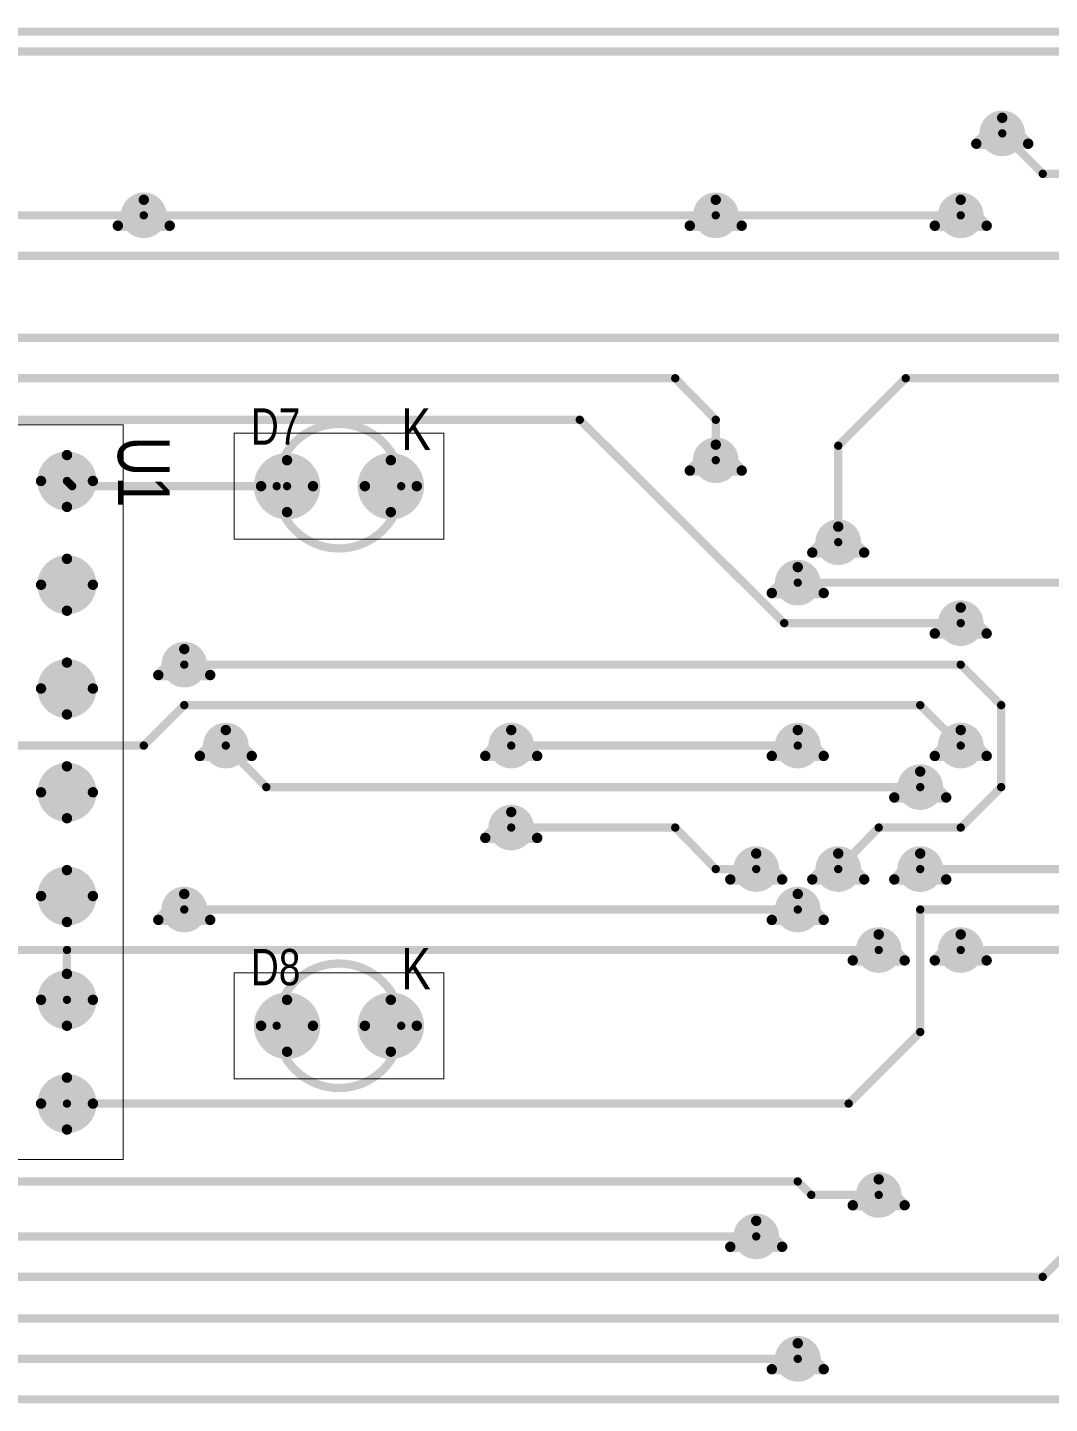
# Model space of a CAD drawing. Extents: x 0 to 12.4, y -1.9 to 1.4.
# Drawn here: x 6.856 to 7.841, y 0.016 to 1.342 of the extents above; entities that cross this region are included whole.
import ezdxf

# ---------------------------------------------------------------- set-up
doc = ezdxf.new("R2010")
doc.units = 0

msp = doc.modelspace()

# ---------------------------------------------------------------- linework, layer by layer
for points, const_width in [([(0, 0.02), (12.361, 0.02), (12.361, 1.338), (0, 1.338), (0, 0.02)], 0.008), ([(6.54, 0.959), (6.54, 0.251), (6.948, 0.251), (6.948, 0.959), (6.54, 0.959)], 0.001), ([(7.055, 0.849), (7.055, 0.951), (7.257, 0.951), (7.257, 0.849), (7.055, 0.849)], 0.001), ([(7.055, 0.329), (7.055, 0.431), (7.257, 0.431), (7.257, 0.329), (7.055, 0.329)], 0.001)]:
    msp.add_lwpolyline(points, close=True, dxfattribs=dict(const_width=const_width))
at = {"const_width": 0.0005}
for points in [[(6.9478, 0.959, 1), (6.9483, 0.959, 1)], [(7.0547, 0.951, 1), (7.0553, 0.951, 1)], [(7.2567, 0.951, 1), (7.2573, 0.951, 1)], [(7.0547, 0.849, 1), (7.0553, 0.849, 1)], [(7.0547, 0.849, 1), (7.0553, 0.849, 1)], [(7.2567, 0.849, 1), (7.2573, 0.849, 1)], [(7.0547, 0.431, 1), (7.0553, 0.431, 1)], [(7.2567, 0.431, 1), (7.2573, 0.431, 1)], [(7.0547, 0.329, 1), (7.0553, 0.329, 1)], [(7.0547, 0.329, 1), (7.0553, 0.329, 1)], [(7.2567, 0.329, 1), (7.2573, 0.329, 1)], [(6.9478, 0.251, 1), (6.9483, 0.251, 1)]]:
    msp.add_lwpolyline(points, format="xyb", close=True, dxfattribs=at)
at = {"layer": 'AST', "const_width": 0.029}
for points in [[(6.88, 0.905, 1), (6.908, 0.905, 1)], [(6.88, 0.805, 1), (6.908, 0.805, 1)], [(6.88, 0.705, 1), (6.908, 0.705, 1)], [(6.88, 0.605, 1), (6.908, 0.605, 1)], [(6.88, 0.505, 1), (6.908, 0.505, 1)], [(6.88, 0.405, 1), (6.908, 0.405, 1)], [(6.88, 0.305, 1), (6.908, 0.305, 1)]]:
    msp.add_lwpolyline(points, format="xyb", close=True, dxfattribs=at)
at = {"layer": 'DRD', "const_width": 0.01}
for points in [[(7.77, 1.23), (7.795, 1.255)], [(7.795, 1.255), (7.82, 1.23)], [(7.82, 1.23), (7.77, 1.23)], [(6.943, 1.151), (6.968, 1.176)], [(6.943, 1.151), (6.968, 1.176)], [(6.968, 1.176), (6.993, 1.151)], [(6.968, 1.176), (6.993, 1.151)], [(7.494, 1.151), (7.519, 1.176)], [(7.494, 1.151), (7.519, 1.176)], [(7.519, 1.176), (7.544, 1.151)], [(7.519, 1.176), (7.544, 1.151)], [(7.73, 1.151), (7.755, 1.176)], [(7.755, 1.176), (7.78, 1.151)], [(6.993, 1.151), (6.943, 1.151)], [(6.993, 1.151), (6.943, 1.151)], [(7.544, 1.151), (7.494, 1.151)], [(7.544, 1.151), (7.494, 1.151)], [(7.78, 1.151), (7.73, 1.151)], [(7.494, 0.915), (7.519, 0.94)], [(7.519, 0.94), (7.544, 0.915)], [(6.869, 0.905), (6.894, 0.93)], [(6.894, 0.93), (6.919, 0.905)], [(7.106, 0.875), (7.106, 0.925)], [(7.206, 0.875), (7.206, 0.925)], [(7.544, 0.915), (7.494, 0.915)], [(6.894, 0.88), (6.869, 0.905)], [(6.919, 0.905), (6.894, 0.88)], [(7.081, 0.9), (7.131, 0.9)], [(7.181, 0.9), (7.231, 0.9)], [(7.612, 0.836), (7.637, 0.861)], [(7.637, 0.861), (7.662, 0.836)], [(7.662, 0.836), (7.612, 0.836)], [(6.869, 0.805), (6.894, 0.83)], [(6.894, 0.83), (6.919, 0.805)], [(7.573, 0.797), (7.598, 0.822)], [(7.598, 0.822), (7.623, 0.797)], [(6.894, 0.78), (6.869, 0.805)], [(6.919, 0.805), (6.894, 0.78)], [(7.623, 0.797), (7.573, 0.797)], [(7.73, 0.758), (7.755, 0.783)], [(7.755, 0.783), (7.78, 0.758)], [(7.78, 0.758), (7.73, 0.758)], [(6.982, 0.718), (7.007, 0.743)], [(7.007, 0.743), (7.032, 0.718)], [(6.869, 0.705), (6.894, 0.73)], [(6.894, 0.73), (6.919, 0.705)], [(7.032, 0.718), (6.982, 0.718)], [(6.894, 0.68), (6.869, 0.705)], [(6.919, 0.705), (6.894, 0.68)], [(7.022, 0.64), (7.047, 0.665)], [(7.047, 0.665), (7.072, 0.64)], [(7.297, 0.64), (7.322, 0.665)], [(7.322, 0.665), (7.347, 0.64)], [(7.573, 0.64), (7.598, 0.665)], [(7.598, 0.665), (7.623, 0.64)], [(7.73, 0.64), (7.755, 0.665)], [(7.755, 0.665), (7.78, 0.64)], [(7.072, 0.64), (7.022, 0.64)], [(7.347, 0.64), (7.297, 0.64)], [(7.623, 0.64), (7.573, 0.64)], [(7.78, 0.64), (7.73, 0.64)], [(6.869, 0.605), (6.894, 0.63)], [(6.894, 0.63), (6.919, 0.605)], [(7.691, 0.6), (7.716, 0.625)], [(7.716, 0.625), (7.741, 0.6)], [(6.894, 0.58), (6.869, 0.605)], [(6.919, 0.605), (6.894, 0.58)], [(7.741, 0.6), (7.691, 0.6)], [(7.297, 0.561), (7.322, 0.586)], [(7.322, 0.586), (7.347, 0.561)], [(7.347, 0.561), (7.297, 0.561)], [(7.533, 0.521), (7.558, 0.546)], [(7.558, 0.546), (7.583, 0.521)], [(7.612, 0.521), (7.637, 0.546)], [(7.637, 0.546), (7.662, 0.521)], [(7.691, 0.521), (7.716, 0.546)], [(7.716, 0.546), (7.741, 0.521)], [(6.869, 0.505), (6.894, 0.53)], [(6.894, 0.53), (6.919, 0.505)], [(7.583, 0.521), (7.533, 0.521)], [(7.662, 0.521), (7.612, 0.521)], [(7.741, 0.521), (7.691, 0.521)], [(6.894, 0.48), (6.869, 0.505)], [(6.919, 0.505), (6.894, 0.48)], [(6.982, 0.482), (7.007, 0.507)], [(7.007, 0.507), (7.032, 0.482)], [(7.573, 0.482), (7.598, 0.507)], [(7.598, 0.507), (7.623, 0.482)], [(7.032, 0.482), (6.982, 0.482)], [(7.623, 0.482), (7.573, 0.482)], [(7.651, 0.443), (7.676, 0.468)], [(7.676, 0.468), (7.701, 0.443)], [(7.73, 0.443), (7.755, 0.468)], [(7.755, 0.468), (7.78, 0.443)], [(7.701, 0.443), (7.651, 0.443)], [(7.78, 0.443), (7.73, 0.443)], [(6.869, 0.405), (6.894, 0.43)], [(6.894, 0.43), (6.919, 0.405)], [(6.894, 0.38), (6.869, 0.405)], [(6.919, 0.405), (6.894, 0.38)], [(7.106, 0.355), (7.106, 0.405)], [(7.206, 0.355), (7.206, 0.405)], [(7.081, 0.38), (7.131, 0.38)], [(7.181, 0.38), (7.231, 0.38)], [(6.869, 0.305), (6.894, 0.33)], [(6.894, 0.33), (6.919, 0.305)], [(6.894, 0.28), (6.869, 0.305)], [(6.919, 0.305), (6.894, 0.28)], [(7.651, 0.207), (7.676, 0.232)], [(7.676, 0.232), (7.701, 0.207)], [(7.701, 0.207), (7.651, 0.207)], [(7.533, 0.167), (7.558, 0.192)], [(7.558, 0.192), (7.583, 0.167)], [(7.583, 0.167), (7.533, 0.167)], [(7.573, 0.049), (7.598, 0.074)], [(7.598, 0.074), (7.623, 0.049)], [(7.623, 0.049), (7.573, 0.049)]]:
    msp.add_lwpolyline(points, dxfattribs=at)
at = {"layer": 'DRD', "const_width": 0.005}
for points in [[(7.7925, 1.255, 1), (7.7975, 1.255, 1)], [(7.7925, 1.255, 1), (7.7975, 1.255, 1)], [(7.7675, 1.23, 1), (7.7725, 1.23, 1)], [(7.7675, 1.23, 1), (7.7725, 1.23, 1)], [(7.8175, 1.23, 1), (7.8225, 1.23, 1)], [(7.8175, 1.23, 1), (7.8225, 1.23, 1)], [(6.9655, 1.176, 1), (6.9705, 1.176, 1)], [(6.9655, 1.176, 1), (6.9705, 1.176, 1)], [(6.9655, 1.176, 1), (6.9705, 1.176, 1)], [(6.9655, 1.176, 1), (6.9705, 1.176, 1)], [(7.5165, 1.176, 1), (7.5215, 1.176, 1)], [(7.5165, 1.176, 1), (7.5215, 1.176, 1)], [(7.5165, 1.176, 1), (7.5215, 1.176, 1)], [(7.5165, 1.176, 1), (7.5215, 1.176, 1)], [(7.7525, 1.176, 1), (7.7575, 1.176, 1)], [(7.7525, 1.176, 1), (7.7575, 1.176, 1)], [(6.9405, 1.151, 1), (6.9455, 1.151, 1)], [(6.9405, 1.151, 1), (6.9455, 1.151, 1)], [(6.9405, 1.151, 1), (6.9455, 1.151, 1)], [(6.9405, 1.151, 1), (6.9455, 1.151, 1)], [(6.9905, 1.151, 1), (6.9955, 1.151, 1)], [(6.9905, 1.151, 1), (6.9955, 1.151, 1)], [(6.9905, 1.151, 1), (6.9955, 1.151, 1)], [(6.9905, 1.151, 1), (6.9955, 1.151, 1)], [(7.4915, 1.151, 1), (7.4965, 1.151, 1)], [(7.4915, 1.151, 1), (7.4965, 1.151, 1)], [(7.4915, 1.151, 1), (7.4965, 1.151, 1)], [(7.4915, 1.151, 1), (7.4965, 1.151, 1)], [(7.5415, 1.151, 1), (7.5465, 1.151, 1)], [(7.5415, 1.151, 1), (7.5465, 1.151, 1)], [(7.5415, 1.151, 1), (7.5465, 1.151, 1)], [(7.5415, 1.151, 1), (7.5465, 1.151, 1)], [(7.7275, 1.151, 1), (7.7325, 1.151, 1)], [(7.7275, 1.151, 1), (7.7325, 1.151, 1)], [(7.7775, 1.151, 1), (7.7825, 1.151, 1)], [(7.7775, 1.151, 1), (7.7825, 1.151, 1)], [(7.5165, 0.94, 1), (7.5215, 0.94, 1)], [(7.5165, 0.94, 1), (7.5215, 0.94, 1)], [(6.8915, 0.93, 1), (6.8965, 0.93, 1)], [(6.8915, 0.93, 1), (6.8965, 0.93, 1)], [(7.1035, 0.925, 1), (7.1085, 0.925, 1)], [(7.2035, 0.925, 1), (7.2085, 0.925, 1)], [(7.4915, 0.915, 1), (7.4965, 0.915, 1)], [(7.4915, 0.915, 1), (7.4965, 0.915, 1)], [(7.5415, 0.915, 1), (7.5465, 0.915, 1)], [(7.5415, 0.915, 1), (7.5465, 0.915, 1)], [(6.8665, 0.905, 1), (6.8715, 0.905, 1)], [(6.8665, 0.905, 1), (6.8715, 0.905, 1)], [(6.9165, 0.905, 1), (6.9215, 0.905, 1)], [(6.9165, 0.905, 1), (6.9215, 0.905, 1)], [(7.0785, 0.9, 1), (7.0835, 0.9, 1)], [(7.1285, 0.9, 1), (7.1335, 0.9, 1)], [(7.1785, 0.9, 1), (7.1835, 0.9, 1)], [(7.2285, 0.9, 1), (7.2335, 0.9, 1)], [(6.8915, 0.88, 1), (6.8965, 0.88, 1)], [(6.8915, 0.88, 1), (6.8965, 0.88, 1)], [(7.1035, 0.875, 1), (7.1085, 0.875, 1)], [(7.2035, 0.875, 1), (7.2085, 0.875, 1)], [(7.6345, 0.861, 1), (7.6395, 0.861, 1)], [(7.6345, 0.861, 1), (7.6395, 0.861, 1)], [(7.6095, 0.836, 1), (7.6145, 0.836, 1)], [(7.6095, 0.836, 1), (7.6145, 0.836, 1)], [(7.6595, 0.836, 1), (7.6645, 0.836, 1)], [(7.6595, 0.836, 1), (7.6645, 0.836, 1)], [(6.8915, 0.83, 1), (6.8965, 0.83, 1)], [(6.8915, 0.83, 1), (6.8965, 0.83, 1)], [(7.5955, 0.822, 1), (7.6005, 0.822, 1)], [(7.5955, 0.822, 1), (7.6005, 0.822, 1)], [(6.8665, 0.805, 1), (6.8715, 0.805, 1)], [(6.8665, 0.805, 1), (6.8715, 0.805, 1)], [(6.9165, 0.805, 1), (6.9215, 0.805, 1)], [(6.9165, 0.805, 1), (6.9215, 0.805, 1)], [(7.5705, 0.797, 1), (7.5755, 0.797, 1)], [(7.5705, 0.797, 1), (7.5755, 0.797, 1)], [(7.6205, 0.797, 1), (7.6255, 0.797, 1)], [(7.6205, 0.797, 1), (7.6255, 0.797, 1)], [(6.8915, 0.78, 1), (6.8965, 0.78, 1)], [(6.8915, 0.78, 1), (6.8965, 0.78, 1)], [(7.7525, 0.783, 1), (7.7575, 0.783, 1)], [(7.7525, 0.783, 1), (7.7575, 0.783, 1)], [(7.7275, 0.758, 1), (7.7325, 0.758, 1)], [(7.7275, 0.758, 1), (7.7325, 0.758, 1)], [(7.7775, 0.758, 1), (7.7825, 0.758, 1)], [(7.7775, 0.758, 1), (7.7825, 0.758, 1)], [(7.0045, 0.743, 1), (7.0095, 0.743, 1)], [(7.0045, 0.743, 1), (7.0095, 0.743, 1)], [(6.8915, 0.73, 1), (6.8965, 0.73, 1)], [(6.8915, 0.73, 1), (6.8965, 0.73, 1)], [(6.9795, 0.718, 1), (6.9845, 0.718, 1)], [(6.9795, 0.718, 1), (6.9845, 0.718, 1)], [(7.0295, 0.718, 1), (7.0345, 0.718, 1)], [(7.0295, 0.718, 1), (7.0345, 0.718, 1)], [(6.8665, 0.705, 1), (6.8715, 0.705, 1)], [(6.8665, 0.705, 1), (6.8715, 0.705, 1)], [(6.9165, 0.705, 1), (6.9215, 0.705, 1)], [(6.9165, 0.705, 1), (6.9215, 0.705, 1)], [(6.8915, 0.68, 1), (6.8965, 0.68, 1)], [(6.8915, 0.68, 1), (6.8965, 0.68, 1)], [(7.0445, 0.665, 1), (7.0495, 0.665, 1)], [(7.0445, 0.665, 1), (7.0495, 0.665, 1)], [(7.3195, 0.665, 1), (7.3245, 0.665, 1)], [(7.3195, 0.665, 1), (7.3245, 0.665, 1)], [(7.5955, 0.665, 1), (7.6005, 0.665, 1)], [(7.5955, 0.665, 1), (7.6005, 0.665, 1)], [(7.7525, 0.665, 1), (7.7575, 0.665, 1)], [(7.7525, 0.665, 1), (7.7575, 0.665, 1)], [(7.0195, 0.64, 1), (7.0245, 0.64, 1)], [(7.0195, 0.64, 1), (7.0245, 0.64, 1)], [(7.0695, 0.64, 1), (7.0745, 0.64, 1)], [(7.0695, 0.64, 1), (7.0745, 0.64, 1)], [(7.2945, 0.64, 1), (7.2995, 0.64, 1)], [(7.2945, 0.64, 1), (7.2995, 0.64, 1)], [(7.3445, 0.64, 1), (7.3495, 0.64, 1)], [(7.3445, 0.64, 1), (7.3495, 0.64, 1)], [(7.5705, 0.64, 1), (7.5755, 0.64, 1)], [(7.5705, 0.64, 1), (7.5755, 0.64, 1)], [(7.6205, 0.64, 1), (7.6255, 0.64, 1)], [(7.6205, 0.64, 1), (7.6255, 0.64, 1)], [(7.7275, 0.64, 1), (7.7325, 0.64, 1)], [(7.7275, 0.64, 1), (7.7325, 0.64, 1)], [(7.7775, 0.64, 1), (7.7825, 0.64, 1)], [(7.7775, 0.64, 1), (7.7825, 0.64, 1)], [(6.8915, 0.63, 1), (6.8965, 0.63, 1)], [(6.8915, 0.63, 1), (6.8965, 0.63, 1)], [(7.7135, 0.625, 1), (7.7185, 0.625, 1)], [(7.7135, 0.625, 1), (7.7185, 0.625, 1)], [(6.8665, 0.605, 1), (6.8715, 0.605, 1)], [(6.8665, 0.605, 1), (6.8715, 0.605, 1)], [(6.9165, 0.605, 1), (6.9215, 0.605, 1)], [(6.9165, 0.605, 1), (6.9215, 0.605, 1)], [(7.6885, 0.6, 1), (7.6935, 0.6, 1)], [(7.6885, 0.6, 1), (7.6935, 0.6, 1)], [(7.7385, 0.6, 1), (7.7435, 0.6, 1)], [(7.7385, 0.6, 1), (7.7435, 0.6, 1)], [(6.8915, 0.58, 1), (6.8965, 0.58, 1)], [(6.8915, 0.58, 1), (6.8965, 0.58, 1)], [(7.3195, 0.586, 1), (7.3245, 0.586, 1)], [(7.3195, 0.586, 1), (7.3245, 0.586, 1)], [(7.2945, 0.561, 1), (7.2995, 0.561, 1)], [(7.2945, 0.561, 1), (7.2995, 0.561, 1)], [(7.3445, 0.561, 1), (7.3495, 0.561, 1)], [(7.3445, 0.561, 1), (7.3495, 0.561, 1)], [(7.5555, 0.546, 1), (7.5605, 0.546, 1)], [(7.5555, 0.546, 1), (7.5605, 0.546, 1)], [(7.6345, 0.546, 1), (7.6395, 0.546, 1)], [(7.6345, 0.546, 1), (7.6395, 0.546, 1)], [(7.7135, 0.546, 1), (7.7185, 0.546, 1)], [(7.7135, 0.546, 1), (7.7185, 0.546, 1)], [(6.8915, 0.53, 1), (6.8965, 0.53, 1)], [(6.8915, 0.53, 1), (6.8965, 0.53, 1)], [(7.5305, 0.521, 1), (7.5355, 0.521, 1)], [(7.5305, 0.521, 1), (7.5355, 0.521, 1)], [(7.5805, 0.521, 1), (7.5855, 0.521, 1)], [(7.5805, 0.521, 1), (7.5855, 0.521, 1)], [(7.6095, 0.521, 1), (7.6145, 0.521, 1)], [(7.6095, 0.521, 1), (7.6145, 0.521, 1)], [(7.6595, 0.521, 1), (7.6645, 0.521, 1)], [(7.6595, 0.521, 1), (7.6645, 0.521, 1)], [(7.6885, 0.521, 1), (7.6935, 0.521, 1)], [(7.6885, 0.521, 1), (7.6935, 0.521, 1)], [(7.7385, 0.521, 1), (7.7435, 0.521, 1)], [(7.7385, 0.521, 1), (7.7435, 0.521, 1)], [(6.8665, 0.505, 1), (6.8715, 0.505, 1)], [(6.8665, 0.505, 1), (6.8715, 0.505, 1)], [(6.9165, 0.505, 1), (6.9215, 0.505, 1)], [(6.9165, 0.505, 1), (6.9215, 0.505, 1)], [(7.0045, 0.507, 1), (7.0095, 0.507, 1)], [(7.0045, 0.507, 1), (7.0095, 0.507, 1)], [(7.5955, 0.507, 1), (7.6005, 0.507, 1)], [(7.5955, 0.507, 1), (7.6005, 0.507, 1)], [(6.8915, 0.48, 1), (6.8965, 0.48, 1)], [(6.8915, 0.48, 1), (6.8965, 0.48, 1)], [(6.9795, 0.482, 1), (6.9845, 0.482, 1)], [(6.9795, 0.482, 1), (6.9845, 0.482, 1)], [(7.0295, 0.482, 1), (7.0345, 0.482, 1)], [(7.0295, 0.482, 1), (7.0345, 0.482, 1)], [(7.5705, 0.482, 1), (7.5755, 0.482, 1)], [(7.5705, 0.482, 1), (7.5755, 0.482, 1)], [(7.6205, 0.482, 1), (7.6255, 0.482, 1)], [(7.6205, 0.482, 1), (7.6255, 0.482, 1)], [(7.6735, 0.468, 1), (7.6785, 0.468, 1)], [(7.6735, 0.468, 1), (7.6785, 0.468, 1)], [(7.7525, 0.468, 1), (7.7575, 0.468, 1)], [(7.7525, 0.468, 1), (7.7575, 0.468, 1)], [(7.6485, 0.443, 1), (7.6535, 0.443, 1)], [(7.6485, 0.443, 1), (7.6535, 0.443, 1)], [(7.6985, 0.443, 1), (7.7035, 0.443, 1)], [(7.6985, 0.443, 1), (7.7035, 0.443, 1)], [(7.7275, 0.443, 1), (7.7325, 0.443, 1)], [(7.7275, 0.443, 1), (7.7325, 0.443, 1)], [(7.7775, 0.443, 1), (7.7825, 0.443, 1)], [(7.7775, 0.443, 1), (7.7825, 0.443, 1)], [(6.8915, 0.43, 1), (6.8965, 0.43, 1)], [(6.8915, 0.43, 1), (6.8965, 0.43, 1)], [(6.8665, 0.405, 1), (6.8715, 0.405, 1)], [(6.8665, 0.405, 1), (6.8715, 0.405, 1)], [(6.9165, 0.405, 1), (6.9215, 0.405, 1)], [(6.9165, 0.405, 1), (6.9215, 0.405, 1)], [(7.1035, 0.405, 1), (7.1085, 0.405, 1)], [(7.2035, 0.405, 1), (7.2085, 0.405, 1)], [(6.8915, 0.38, 1), (6.8965, 0.38, 1)], [(6.8915, 0.38, 1), (6.8965, 0.38, 1)], [(7.0785, 0.38, 1), (7.0835, 0.38, 1)], [(7.1285, 0.38, 1), (7.1335, 0.38, 1)], [(7.1785, 0.38, 1), (7.1835, 0.38, 1)], [(7.2285, 0.38, 1), (7.2335, 0.38, 1)], [(7.1035, 0.355, 1), (7.1085, 0.355, 1)], [(7.2035, 0.355, 1), (7.2085, 0.355, 1)], [(6.8915, 0.33, 1), (6.8965, 0.33, 1)], [(6.8915, 0.33, 1), (6.8965, 0.33, 1)], [(6.8665, 0.305, 1), (6.8715, 0.305, 1)], [(6.8665, 0.305, 1), (6.8715, 0.305, 1)], [(6.9165, 0.305, 1), (6.9215, 0.305, 1)], [(6.9165, 0.305, 1), (6.9215, 0.305, 1)], [(6.8915, 0.28, 1), (6.8965, 0.28, 1)], [(6.8915, 0.28, 1), (6.8965, 0.28, 1)], [(7.6735, 0.232, 1), (7.6785, 0.232, 1)], [(7.6735, 0.232, 1), (7.6785, 0.232, 1)], [(7.6485, 0.207, 1), (7.6535, 0.207, 1)], [(7.6485, 0.207, 1), (7.6535, 0.207, 1)], [(7.6985, 0.207, 1), (7.7035, 0.207, 1)], [(7.6985, 0.207, 1), (7.7035, 0.207, 1)], [(7.5555, 0.192, 1), (7.5605, 0.192, 1)], [(7.5555, 0.192, 1), (7.5605, 0.192, 1)], [(7.5305, 0.167, 1), (7.5355, 0.167, 1)], [(7.5305, 0.167, 1), (7.5355, 0.167, 1)], [(7.5805, 0.167, 1), (7.5855, 0.167, 1)], [(7.5805, 0.167, 1), (7.5855, 0.167, 1)], [(7.5955, 0.074, 1), (7.6005, 0.074, 1)], [(7.5955, 0.074, 1), (7.6005, 0.074, 1)], [(7.5705, 0.049, 1), (7.5755, 0.049, 1)], [(7.5705, 0.049, 1), (7.5755, 0.049, 1)], [(7.6205, 0.049, 1), (7.6255, 0.049, 1)], [(7.6205, 0.049, 1), (7.6255, 0.049, 1)]]:
    msp.add_lwpolyline(points, format="xyb", close=True, dxfattribs=at)
at = {"layer": 'DRL'}
for points, const_width in [([(7.79, 1.24, 1), (7.8, 1.24, 1)], 0.01), ([(6.963, 1.161, 1), (6.973, 1.161, 1)], 0.01), ([(6.963, 1.161, 1), (6.973, 1.161, 1)], 0.01), ([(7.514, 1.161, 1), (7.524, 1.161, 1)], 0.01), ([(7.514, 1.161, 1), (7.524, 1.161, 1)], 0.01), ([(7.75, 1.161, 1), (7.76, 1.161, 1)], 0.01), ([(7.514, 0.925, 1), (7.524, 0.925, 1)], 0.01), ([(6.886, 0.905, 1), (6.902, 0.905, 1)], 0.017), ([(7.098, 0.9, 1), (7.114, 0.9, 1)], 0.016), ([(7.198, 0.9, 1), (7.214, 0.9, 1)], 0.016), ([(7.632, 0.846, 1), (7.642, 0.846, 1)], 0.01), ([(6.886, 0.805, 1), (6.902, 0.805, 1)], 0.017), ([(7.593, 0.807, 1), (7.603, 0.807, 1)], 0.01), ([(7.75, 0.768, 1), (7.76, 0.768, 1)], 0.01), ([(7.002, 0.728, 1), (7.012, 0.728, 1)], 0.01), ([(6.886, 0.705, 1), (6.902, 0.705, 1)], 0.017), ([(7.042, 0.65, 1), (7.052, 0.65, 1)], 0.01), ([(7.317, 0.65, 1), (7.327, 0.65, 1)], 0.01), ([(7.593, 0.65, 1), (7.603, 0.65, 1)], 0.01), ([(7.75, 0.65, 1), (7.76, 0.65, 1)], 0.01), ([(6.886, 0.605, 1), (6.902, 0.605, 1)], 0.017), ([(7.711, 0.61, 1), (7.721, 0.61, 1)], 0.01), ([(7.317, 0.571, 1), (7.327, 0.571, 1)], 0.01), ([(7.553, 0.531, 1), (7.563, 0.531, 1)], 0.01), ([(7.632, 0.531, 1), (7.642, 0.531, 1)], 0.01), ([(7.711, 0.531, 1), (7.721, 0.531, 1)], 0.01), ([(6.886, 0.505, 1), (6.902, 0.505, 1)], 0.017), ([(7.002, 0.492, 1), (7.012, 0.492, 1)], 0.01), ([(7.593, 0.492, 1), (7.603, 0.492, 1)], 0.01), ([(7.671, 0.453, 1), (7.681, 0.453, 1)], 0.01), ([(7.75, 0.453, 1), (7.76, 0.453, 1)], 0.01), ([(6.886, 0.405, 1), (6.902, 0.405, 1)], 0.017), ([(7.098, 0.38, 1), (7.114, 0.38, 1)], 0.016), ([(7.198, 0.38, 1), (7.214, 0.38, 1)], 0.016), ([(6.886, 0.305, 1), (6.902, 0.305, 1)], 0.017), ([(7.671, 0.217, 1), (7.681, 0.217, 1)], 0.01), ([(7.553, 0.177, 1), (7.563, 0.177, 1)], 0.01), ([(7.593, 0.059, 1), (7.603, 0.059, 1)], 0.01)]:
    msp.add_lwpolyline(points, format="xyb", close=True, dxfattribs=dict(at, const_width=const_width))
at = {"layer": 'SMT'}
for points, const_width in [([(7.784, 1.24, 1), (7.806, 1.24, 1)], 0.022), ([(6.957, 1.161, 1), (6.979, 1.161, 1)], 0.022), ([(6.957, 1.161, 1), (6.979, 1.161, 1)], 0.022), ([(7.508, 1.161, 1), (7.53, 1.161, 1)], 0.022), ([(7.508, 1.161, 1), (7.53, 1.161, 1)], 0.022), ([(7.744, 1.161, 1), (7.766, 1.161, 1)], 0.022), ([(7.508, 0.925, 1), (7.53, 0.925, 1)], 0.022), ([(6.88, 0.905, 1), (6.908, 0.905, 1)], 0.029), ([(7.09, 0.9, 1), (7.122, 0.9, 1)], 0.032), ([(7.19, 0.9, 1), (7.222, 0.9, 1)], 0.032), ([(7.626, 0.846, 1), (7.648, 0.846, 1)], 0.022), ([(6.88, 0.805, 1), (6.908, 0.805, 1)], 0.029), ([(7.587, 0.807, 1), (7.609, 0.807, 1)], 0.022), ([(7.744, 0.768, 1), (7.766, 0.768, 1)], 0.022), ([(6.996, 0.728, 1), (7.018, 0.728, 1)], 0.022), ([(6.88, 0.705, 1), (6.908, 0.705, 1)], 0.029), ([(7.036, 0.65, 1), (7.058, 0.65, 1)], 0.022), ([(7.311, 0.65, 1), (7.333, 0.65, 1)], 0.022), ([(7.587, 0.65, 1), (7.609, 0.65, 1)], 0.022), ([(7.744, 0.65, 1), (7.766, 0.65, 1)], 0.022), ([(6.88, 0.605, 1), (6.908, 0.605, 1)], 0.029), ([(7.705, 0.61, 1), (7.727, 0.61, 1)], 0.022), ([(7.311, 0.571, 1), (7.333, 0.571, 1)], 0.022), ([(7.547, 0.531, 1), (7.569, 0.531, 1)], 0.022), ([(7.626, 0.531, 1), (7.648, 0.531, 1)], 0.022), ([(7.705, 0.531, 1), (7.727, 0.531, 1)], 0.022), ([(6.88, 0.505, 1), (6.908, 0.505, 1)], 0.029), ([(6.996, 0.492, 1), (7.018, 0.492, 1)], 0.022), ([(7.587, 0.492, 1), (7.609, 0.492, 1)], 0.022), ([(7.665, 0.453, 1), (7.687, 0.453, 1)], 0.022), ([(7.744, 0.453, 1), (7.766, 0.453, 1)], 0.022), ([(6.88, 0.405, 1), (6.908, 0.405, 1)], 0.029), ([(7.09, 0.38, 1), (7.122, 0.38, 1)], 0.032), ([(7.19, 0.38, 1), (7.222, 0.38, 1)], 0.032), ([(6.88, 0.305, 1), (6.908, 0.305, 1)], 0.029), ([(7.665, 0.217, 1), (7.687, 0.217, 1)], 0.022), ([(7.547, 0.177, 1), (7.569, 0.177, 1)], 0.022), ([(7.587, 0.059, 1), (7.609, 0.059, 1)], 0.022)]:
    msp.add_lwpolyline(points, format="xyb", close=True, dxfattribs=dict(at, const_width=const_width))
at = {"layer": 'SST', "const_width": 0.008}
for points in [[(7.216, 0.9, 1), (7.096, 0.9)], [(7.096, 0.9, 1), (7.216, 0.9)], [(7.216, 0.38, 1), (7.096, 0.38)], [(7.096, 0.38, 1), (7.216, 0.38)]]:
    msp.add_lwpolyline(points, format="xyb", dxfattribs=at)
at = {"layer": 'SST', "const_width": 0.004}
for points in [[(7.094, 0.9, 1), (7.098, 0.9, 1)], [(7.094, 0.9, 1), (7.098, 0.9, 1)], [(7.214, 0.9, 1), (7.218, 0.9, 1)], [(7.214, 0.9, 1), (7.218, 0.9, 1)], [(7.094, 0.38, 1), (7.098, 0.38, 1)], [(7.094, 0.38, 1), (7.098, 0.38, 1)], [(7.214, 0.38, 1), (7.218, 0.38, 1)], [(7.214, 0.38, 1), (7.218, 0.38, 1)]]:
    msp.add_lwpolyline(points, format="xyb", close=True, dxfattribs=at)
at = {"layer": 'TOP', "const_width": 0.008}
for points in [[(4.916, 1.319), (8.267, 1.319)], [(7.795, 1.24), (7.834, 1.201)], [(7.834, 1.201), (8.464, 1.201)], [(6.968, 1.161), (5.511, 1.161)], [(7.519, 1.161), (6.968, 1.161)], [(7.755, 1.161), (7.519, 1.161)], [(8.267, 1.122), (5.59, 1.122)], [(9.054, 1.043), (6.535, 1.043)], [(7.48, 1.004), (6.574, 1.004)], [(7.519, 0.964), (7.48, 1.004)], [(7.702, 1.004), (7.637, 0.939)], [(9.527, 1.004), (7.702, 1.004)], [(6.594, 0.964), (7.388, 0.964)], [(7.388, 0.964), (7.585, 0.768)], [(7.519, 0.925), (7.519, 0.964)], [(7.637, 0.939), (7.637, 0.846)], [(6.899, 0.9), (6.894, 0.905)], [(7.106, 0.9), (6.899, 0.9)], [(7.637, 0.846), (7.637, 0.846)], [(10.235, 0.807), (7.598, 0.807)], [(7.585, 0.768), (7.755, 0.768)], [(7.755, 0.728), (7.007, 0.728)], [(7.794, 0.689), (7.755, 0.728)], [(7.007, 0.689), (6.968, 0.65)], [(7.716, 0.689), (7.007, 0.689)], [(7.755, 0.65), (7.716, 0.689)], [(7.794, 0.61), (7.794, 0.689)], [(6.968, 0.65), (6.771, 0.65)], [(7.047, 0.65), (7.086, 0.61)], [(7.598, 0.65), (7.322, 0.65)], [(7.086, 0.61), (7.716, 0.61)], [(7.755, 0.571), (7.794, 0.61)], [(7.322, 0.571), (7.48, 0.571)], [(7.48, 0.571), (7.519, 0.531)], [(7.637, 0.531), (7.676, 0.571)], [(7.676, 0.571), (7.755, 0.571)], [(7.519, 0.531), (7.558, 0.531)], [(10.196, 0.531), (7.716, 0.531)], [(7.598, 0.492), (7.007, 0.492)], [(7.716, 0.374), (7.716, 0.492)], [(7.716, 0.492), (9.645, 0.492)], [(6.338, 0.453), (6.894, 0.453)], [(6.894, 0.405), (6.894, 0.453)], [(6.894, 0.453), (7.676, 0.453)], [(6.894, 0.453), (6.894, 0.405)], [(7.755, 0.453), (8.306, 0.453)], [(7.647, 0.305), (7.716, 0.374)], [(6.894, 0.305), (7.647, 0.305)], [(7.598, 0.23), (6.372, 0.23)], [(7.611, 0.217), (7.598, 0.23)], [(7.676, 0.217), (7.611, 0.217)], [(7.558, 0.177), (5.669, 0.177)], [(7.834, 0.138), (7.873, 0.177)], [(5.039, 0.138), (7.834, 0.138)], [(4.999, 0.098), (8.109, 0.098)], [(7.598, 0.059), (4.96, 0.059)]]:
    msp.add_lwpolyline(points, dxfattribs=at)
at = {"layer": 'TOP'}
for points, const_width in [([(7.785, 1.24, 1), (7.805, 1.24, 1)], 0.02), ([(7.793, 1.24, 1), (7.797, 1.24, 1)], 0.004), ([(7.832, 1.201, 1), (7.836, 1.201, 1)], 0.004), ([(7.832, 1.201, 1), (7.836, 1.201, 1)], 0.004), ([(6.958, 1.161, 1), (6.978, 1.161, 1)], 0.02), ([(6.958, 1.161, 1), (6.978, 1.161, 1)], 0.02), ([(7.509, 1.161, 1), (7.529, 1.161, 1)], 0.02), ([(7.509, 1.161, 1), (7.529, 1.161, 1)], 0.02), ([(7.745, 1.161, 1), (7.765, 1.161, 1)], 0.02), ([(6.966, 1.161, 1), (6.97, 1.161, 1)], 0.004), ([(6.966, 1.161, 1), (6.97, 1.161, 1)], 0.004), ([(7.517, 1.161, 1), (7.521, 1.161, 1)], 0.004), ([(7.517, 1.161, 1), (7.521, 1.161, 1)], 0.004), ([(7.753, 1.161, 1), (7.757, 1.161, 1)], 0.004), ([(7.478, 1.004, 1), (7.482, 1.004, 1)], 0.004), ([(7.478, 1.004, 1), (7.482, 1.004, 1)], 0.004), ([(7.7, 1.004, 1), (7.704, 1.004, 1)], 0.004), ([(7.7, 1.004, 1), (7.704, 1.004, 1)], 0.004), ([(7.386, 0.964, 1), (7.39, 0.964, 1)], 0.004), ([(7.386, 0.964, 1), (7.39, 0.964, 1)], 0.004), ([(7.517, 0.964, 1), (7.521, 0.964, 1)], 0.004), ([(7.517, 0.964, 1), (7.521, 0.964, 1)], 0.004), ([(7.509, 0.925, 1), (7.529, 0.925, 1)], 0.02), ([(7.635, 0.939, 1), (7.639, 0.939, 1)], 0.004), ([(7.635, 0.939, 1), (7.639, 0.939, 1)], 0.004), ([(6.88, 0.905, 1), (6.908, 0.905, 1)], 0.029), ([(7.091, 0.9, 1), (7.121, 0.9, 1)], 0.031), ([(7.191, 0.9, 1), (7.221, 0.9, 1)], 0.031), ([(7.517, 0.925, 1), (7.521, 0.925, 1)], 0.004), ([(6.892, 0.905, 1), (6.896, 0.905, 1)], 0.004), ([(6.897, 0.9, 1), (6.901, 0.9, 1)], 0.004), ([(6.897, 0.9, 1), (6.901, 0.9, 1)], 0.004), ([(7.104, 0.9, 1), (7.108, 0.9, 1)], 0.004), ([(7.627, 0.846, 1), (7.647, 0.846, 1)], 0.02), ([(7.635, 0.846, 1), (7.639, 0.846, 1)], 0.004), ([(7.635, 0.846, 1), (7.639, 0.846, 1)], 0.004), ([(7.635, 0.846, 1), (7.639, 0.846, 1)], 0.004), ([(6.88, 0.805, 1), (6.908, 0.805, 1)], 0.029), ([(7.588, 0.807, 1), (7.608, 0.807, 1)], 0.02), ([(7.596, 0.807, 1), (7.6, 0.807, 1)], 0.004), ([(7.745, 0.768, 1), (7.765, 0.768, 1)], 0.02), ([(7.583, 0.768, 1), (7.587, 0.768, 1)], 0.004), ([(7.583, 0.768, 1), (7.587, 0.768, 1)], 0.004), ([(7.753, 0.768, 1), (7.757, 0.768, 1)], 0.004), ([(6.997, 0.728, 1), (7.017, 0.728, 1)], 0.02), ([(6.88, 0.705, 1), (6.908, 0.705, 1)], 0.029), ([(7.005, 0.728, 1), (7.009, 0.728, 1)], 0.004), ([(7.753, 0.728, 1), (7.757, 0.728, 1)], 0.004), ([(7.753, 0.728, 1), (7.757, 0.728, 1)], 0.004), ([(7.005, 0.689, 1), (7.009, 0.689, 1)], 0.004), ([(7.005, 0.689, 1), (7.009, 0.689, 1)], 0.004), ([(7.714, 0.689, 1), (7.718, 0.689, 1)], 0.004), ([(7.714, 0.689, 1), (7.718, 0.689, 1)], 0.004), ([(7.792, 0.689, 1), (7.796, 0.689, 1)], 0.004), ([(7.792, 0.689, 1), (7.796, 0.689, 1)], 0.004), ([(7.037, 0.65, 1), (7.057, 0.65, 1)], 0.02), ([(7.312, 0.65, 1), (7.332, 0.65, 1)], 0.02), ([(7.588, 0.65, 1), (7.608, 0.65, 1)], 0.02), ([(7.745, 0.65, 1), (7.765, 0.65, 1)], 0.02), ([(6.966, 0.65, 1), (6.97, 0.65, 1)], 0.004), ([(6.966, 0.65, 1), (6.97, 0.65, 1)], 0.004), ([(7.045, 0.65, 1), (7.049, 0.65, 1)], 0.004), ([(7.32, 0.65, 1), (7.324, 0.65, 1)], 0.004), ([(7.596, 0.65, 1), (7.6, 0.65, 1)], 0.004), ([(7.753, 0.65, 1), (7.757, 0.65, 1)], 0.004), ([(6.88, 0.605, 1), (6.908, 0.605, 1)], 0.029), ([(7.706, 0.61, 1), (7.726, 0.61, 1)], 0.02), ([(7.084, 0.61, 1), (7.088, 0.61, 1)], 0.004), ([(7.084, 0.61, 1), (7.088, 0.61, 1)], 0.004), ([(7.714, 0.61, 1), (7.718, 0.61, 1)], 0.004), ([(7.792, 0.61, 1), (7.796, 0.61, 1)], 0.004), ([(7.792, 0.61, 1), (7.796, 0.61, 1)], 0.004), ([(7.312, 0.571, 1), (7.332, 0.571, 1)], 0.02), ([(7.32, 0.571, 1), (7.324, 0.571, 1)], 0.004), ([(7.478, 0.571, 1), (7.482, 0.571, 1)], 0.004), ([(7.478, 0.571, 1), (7.482, 0.571, 1)], 0.004), ([(7.674, 0.571, 1), (7.678, 0.571, 1)], 0.004), ([(7.674, 0.571, 1), (7.678, 0.571, 1)], 0.004), ([(7.753, 0.571, 1), (7.757, 0.571, 1)], 0.004), ([(7.753, 0.571, 1), (7.757, 0.571, 1)], 0.004), ([(7.548, 0.531, 1), (7.568, 0.531, 1)], 0.02), ([(7.627, 0.531, 1), (7.647, 0.531, 1)], 0.02), ([(7.706, 0.531, 1), (7.726, 0.531, 1)], 0.02), ([(6.88, 0.505, 1), (6.908, 0.505, 1)], 0.029), ([(7.517, 0.531, 1), (7.521, 0.531, 1)], 0.004), ([(7.517, 0.531, 1), (7.521, 0.531, 1)], 0.004), ([(7.556, 0.531, 1), (7.56, 0.531, 1)], 0.004), ([(7.635, 0.531, 1), (7.639, 0.531, 1)], 0.004), ([(7.714, 0.531, 1), (7.718, 0.531, 1)], 0.004), ([(6.997, 0.492, 1), (7.017, 0.492, 1)], 0.02), ([(7.588, 0.492, 1), (7.608, 0.492, 1)], 0.02), ([(7.005, 0.492, 1), (7.009, 0.492, 1)], 0.004), ([(7.596, 0.492, 1), (7.6, 0.492, 1)], 0.004), ([(7.714, 0.492, 1), (7.718, 0.492, 1)], 0.004), ([(7.714, 0.492, 1), (7.718, 0.492, 1)], 0.004), ([(7.666, 0.453, 1), (7.686, 0.453, 1)], 0.02), ([(7.745, 0.453, 1), (7.765, 0.453, 1)], 0.02), ([(6.892, 0.453, 1), (6.896, 0.453, 1)], 0.004), ([(6.892, 0.453, 1), (6.896, 0.453, 1)], 0.004), ([(6.892, 0.453, 1), (6.896, 0.453, 1)], 0.004), ([(6.892, 0.453, 1), (6.896, 0.453, 1)], 0.004), ([(7.674, 0.453, 1), (7.678, 0.453, 1)], 0.004), ([(7.753, 0.453, 1), (7.757, 0.453, 1)], 0.004), ([(6.88, 0.405, 1), (6.908, 0.405, 1)], 0.029), ([(6.892, 0.405, 1), (6.896, 0.405, 1)], 0.004), ([(6.892, 0.405, 1), (6.896, 0.405, 1)], 0.004), ([(7.091, 0.38, 1), (7.121, 0.38, 1)], 0.031), ([(7.191, 0.38, 1), (7.221, 0.38, 1)], 0.031), ([(7.714, 0.374, 1), (7.718, 0.374, 1)], 0.004), ([(7.714, 0.374, 1), (7.718, 0.374, 1)], 0.004), ([(6.88, 0.305, 1), (6.908, 0.305, 1)], 0.029), ([(6.892, 0.305, 1), (6.896, 0.305, 1)], 0.004), ([(7.645, 0.305, 1), (7.649, 0.305, 1)], 0.004), ([(7.645, 0.305, 1), (7.649, 0.305, 1)], 0.004), ([(7.596, 0.23, 1), (7.6, 0.23, 1)], 0.004), ([(7.596, 0.23, 1), (7.6, 0.23, 1)], 0.004), ([(7.666, 0.217, 1), (7.686, 0.217, 1)], 0.02), ([(7.609, 0.217, 1), (7.613, 0.217, 1)], 0.004), ([(7.609, 0.217, 1), (7.613, 0.217, 1)], 0.004), ([(7.674, 0.217, 1), (7.678, 0.217, 1)], 0.004), ([(7.548, 0.177, 1), (7.568, 0.177, 1)], 0.02), ([(7.556, 0.177, 1), (7.56, 0.177, 1)], 0.004), ([(7.832, 0.138, 1), (7.836, 0.138, 1)], 0.004), ([(7.832, 0.138, 1), (7.836, 0.138, 1)], 0.004), ([(7.588, 0.059, 1), (7.608, 0.059, 1)], 0.02), ([(7.596, 0.059, 1), (7.6, 0.059, 1)], 0.004)]:
    msp.add_lwpolyline(points, format="xyb", close=True, dxfattribs=dict(at, const_width=const_width))

# ---------------------------------------------------------------- texts
at = {"layer": 'SST', "width": 0.8}
for s, height, p in [('D7', 0.035, (7.071, 0.94)), ('K', 0.04, (7.216, 0.935)), ('D8', 0.035, (7.071, 0.419)), ('K', 0.04, (7.216, 0.415))]:
    msp.add_text(s, height=height, dxfattribs=at).set_placement(p)
msp.add_text('U1', height=0.05, rotation=270, dxfattribs=at).set_placement((6.943, 0.948))

doc.saveas('drawing.dxf')
